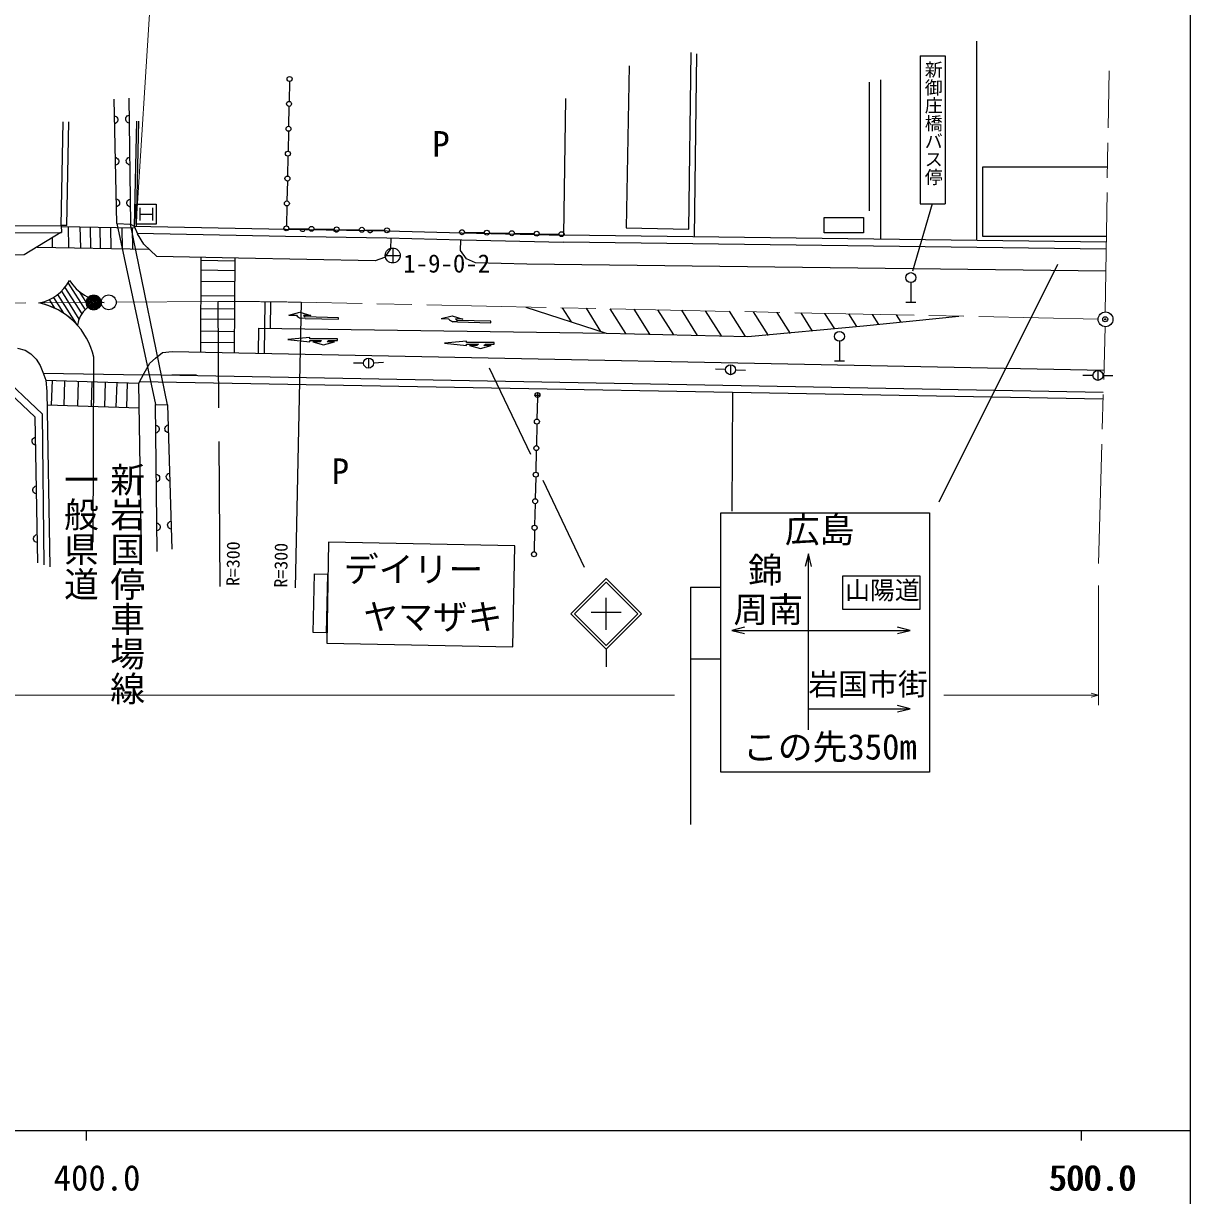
# Model space of a CAD drawing. Units: millimetres, scale not verified. Extents: x 40000 to 680000, y 20000 to 380000.
# Drawn here: x 461685 to 579000, y 198461 to 316258 of the extents above; entities that cross this region are included whole.
import ezdxf
from ezdxf.enums import TextEntityAlignment as Align

# ---------------------------------------------------------------- set-up
doc = ezdxf.new("R2010")
doc.units = ezdxf.units.MM
doc.header["$LTSCALE"] = 1000
doc.header["$PDMODE"] = 32
doc.header["$PDSIZE"] = 500
doc.linetypes.add('CHAIN', pattern=[18.5, 12, -1.5, 3.5, -1.5])
for name, color, linetype, lineweight in [('M-BGD', 7, 'Continuous', 25), ('M-BMK', 2, 'CHAIN', 13), ('M-BMK-SRVR', 3, 'Continuous', 25), ('M-STR-HTXT', 7, 'Continuous', 13), ('M-STR-STRC', 7, 'Continuous', 25), ('M-TTL-BAND', 7, 'Continuous', 25)]:
    doc.layers.add(name, color=color, linetype=linetype, lineweight=lineweight)
doc.layers.add('M-OTRS', color=6, linetype='Continuous')
doc.styles.add('@ＭＳ ゴシック', font='')
doc.styles.add('ＭＳ ゴシック', font='')
doc.styles.get('@ＭＳ ゴシック').set_extended_font_data('@MS Gothic')
doc.styles.get('ＭＳ ゴシック').set_extended_font_data('MS Gothic')

# ---------------------------------------------------------------- blocks, each defined once
blk = doc.blocks.new('BUHIN1')
at = {"color": 6, "linetype": 'Continuous', "lineweight": 25}
for radius in [50, 43.8, 37.5, 31.2, 25, 18.8, 12.5, 6.2]:
    blk.add_circle((0, 0), radius, dxfattribs=at)

msp = doc.modelspace()

# ---------------------------------------------------------------- linework, layer by layer
at = {"layer": 'M-BGD'}
for p, q in [((528579, 295573), (528802, 313347)), ((557493, 314489), (557488, 294455)), ((529323, 313198), (529098, 294822)), ((551818, 313014), (551818, 298123)), ((551818, 313014), (554321, 313014)), ((554321, 313014), (554321, 298123)), ((522555, 312008), (522258, 295721)), ((488431, 310428), (488388, 308425)), ((546722, 297432), (546725, 310372)), ((547841, 310595), (547836, 294580)), ((471061, 296146), (470792, 308659)), ((472272, 308748), (472451, 296101)), ((515997, 294992), (516220, 308727)), ((488377, 307926), (488333, 305923)), ((465494, 295952), (465688, 306374)), ((466054, 295942), (466248, 306363)), ((470828, 306973), (470920, 306943)), ((470920, 306943), (470999, 306897)), ((470999, 306897), (471089, 306823)), ((471100, 306335), (471013, 306255)), ((471089, 306823), (471139, 306736)), ((471146, 306424), (471100, 306335)), ((471139, 306736), (471169, 306642)), ((471172, 306518), (471146, 306424)), ((471169, 306642), (471172, 306518)), ((471967, 306698), (471993, 306792)), ((471968, 306574), (471967, 306698)), ((471998, 306480), (471968, 306574)), ((471993, 306792), (472040, 306881)), ((472047, 306393), (471998, 306480)), ((472040, 306881), (472127, 306960)), ((472136, 306318), (472047, 306393)), ((472127, 306960), (472204, 307009)), ((472215, 306271), (472136, 306318)), ((472204, 307009), (472296, 307040)), ((472307, 306241), (472215, 306271)), ((473041, 306444), (472800, 295870)), ((473241, 306440), (473000, 295865)), ((470936, 306205), (470845, 306173)), ((471013, 306255), (470936, 306205)), ((488322, 305424), (488278, 303421)), ((470917, 302802), (471010, 302772)), ((471010, 302772), (471089, 302726)), ((472100, 302665), (472187, 302744)), ((472187, 302744), (472264, 302793)), ((472264, 302793), (472356, 302825)), ((488267, 302921), (488223, 300919)), ((471026, 302034), (470935, 302002)), ((471103, 302084), (471026, 302034)), ((471089, 302726), (471179, 302652)), ((471189, 302164), (471103, 302084)), ((471179, 302652), (471229, 302565)), ((471235, 302253), (471189, 302164)), ((471229, 302565), (471259, 302471)), ((471261, 302347), (471235, 302253)), ((471259, 302471), (471261, 302347)), ((472026, 302482), (472053, 302576)), ((472028, 302358), (472026, 302482)), ((472057, 302264), (472028, 302358)), ((472053, 302576), (472100, 302665)), ((472107, 302177), (472057, 302264)), ((472196, 302102), (472107, 302177)), ((472274, 302055), (472196, 302102)), ((472367, 302025), (472274, 302055)), ((558125, 294842), (558125, 301835)), ((558125, 301835), (570645, 301835)), ((488212, 300419), (488168, 298417)), ((471007, 298631), (471100, 298601)), ((471100, 298601), (471179, 298555)), ((471179, 298555), (471268, 298481)), ((471268, 298481), (471318, 298394)), ((471325, 298082), (471279, 297993)), ((471318, 298394), (471348, 298300)), ((471351, 298177), (471325, 298082)), ((471348, 298300), (471351, 298177)), ((472086, 298266), (472113, 298361)), ((472088, 298142), (472086, 298266)), ((472117, 298049), (472088, 298142)), ((472113, 298361), (472160, 298449)), ((472167, 297961), (472117, 298049)), ((472160, 298449), (472246, 298528)), ((472246, 298528), (472324, 298578)), ((472324, 298578), (472415, 298609)), ((473023, 296090), (473023, 298090)), ((473023, 298090), (475023, 298090)), ((475023, 298090), (475023, 296090)), ((553025, 298123), (551056, 291351)), ((551818, 298123), (554321, 298123)), ((471116, 297863), (471024, 297831)), ((471193, 297913), (471116, 297863)), ((471279, 297993), (471193, 297913)), ((472256, 297887), (472167, 297961)), ((472334, 297840), (472256, 297887)), ((472427, 297809), (472334, 297840)), ((473398, 297715), (473398, 296465)), ((473398, 297090), (474648, 297090)), ((474648, 297715), (474648, 296465)), ((488157, 297917), (488113, 295915)), ((454915, 295912), (465494, 295952)), ((454915, 295912), (465494, 295952)), ((466054, 295942), (465494, 295952)), ((465494, 295952), (465497, 295252)), ((465495, 295843), (472870, 295715)), ((466190, 295831), (466225, 293727)), ((467369, 295810), (467404, 293706)), ((468388, 295793), (468423, 293689)), ((469357, 295776), (469392, 293672)), ((470430, 295757), (470465, 293653)), ((471061, 296146), (472451, 296101)), ((471061, 296146), (474969, 277957)), ((471580, 295737), (471616, 293562)), ((472451, 296101), (472800, 295870)), ((476181, 277921), (472451, 296101)), ((472667, 293615), (472632, 295719)), ((472800, 295870), (488041, 295588)), ((472800, 295870), (473147, 295106)), ((475023, 296090), (473023, 296090)), ((522258, 295721), (528579, 295573)), ((542188, 295201), (542188, 296763)), ((542188, 296763), (546130, 296763)), ((546130, 296763), (546130, 295201)), ((454917, 295212), (465497, 295252)), ((465447, 295243), (461774, 292989)), ((464556, 294696), (464571, 293755)), ((473112, 295164), (488028, 294888)), ((473789, 294063), (473147, 295106)), ((488028, 294888), (498222, 294701)), ((488041, 295588), (498235, 295401)), ((488358, 295660), (490387, 295621)), ((489508, 295503), (489490, 295561)), ((489537, 295454), (489508, 295503)), ((489585, 295398), (489537, 295454)), ((489639, 295367), (489585, 295398)), ((489698, 295349), (489639, 295367)), ((489775, 295347), (489698, 295349)), ((489834, 295364), (489775, 295347)), ((489890, 295393), (489834, 295364)), ((489938, 295447), (489890, 295393)), ((489969, 295495), (489938, 295447)), ((489990, 295552), (489969, 295495)), ((490887, 295611), (492916, 295572)), ((492906, 295441), (492888, 295499)), ((492935, 295392), (492906, 295441)), ((492983, 295336), (492935, 295392)), ((493037, 295305), (492983, 295336)), ((493096, 295286), (493037, 295305)), ((493173, 295285), (493096, 295286)), ((493232, 295301), (493173, 295285)), ((493288, 295330), (493232, 295301)), ((493336, 295384), (493288, 295330)), ((493367, 295432), (493336, 295384)), ((493388, 295490), (493367, 295432)), ((493416, 295562), (495445, 295523)), ((495945, 295513), (497974, 295474)), ((496304, 295378), (496286, 295436)), ((496333, 295329), (496304, 295378)), ((496381, 295273), (496333, 295329)), ((496435, 295242), (496381, 295273)), ((496494, 295224), (496435, 295242)), ((496571, 295222), (496494, 295224)), ((496630, 295239), (496571, 295222)), ((496686, 295268), (496630, 295239)), ((496734, 295322), (496686, 295268)), ((496765, 295370), (496734, 295322)), ((496786, 295427), (496765, 295370)), ((498222, 294701), (505753, 294508)), ((498235, 295401), (505766, 295208)), ((498606, 294672), (498596, 293600)), ((505753, 294508), (515984, 294292)), ((505766, 295208), (515997, 294992)), ((506018, 295272), (508020, 295232)), ((508520, 295222), (510522, 295183)), ((511022, 295173), (513024, 295133)), ((513523, 295123), (515525, 295083)), ((570525, 294286), (515997, 294992)), ((546130, 295201), (542188, 295201)), ((570534, 294842), (558125, 294842)), ((463065, 293781), (474293, 293587)), ((475083, 292841), (473789, 294063)), ((498596, 293600), (497991, 292751)), ((505613, 293434), (505655, 294470)), ((506214, 292585), (505613, 293434)), ((570513, 293586), (515984, 294292)), ((461774, 292989), (320771, 292397)), ((483310, 292680), (475083, 292841)), ((479523, 292754), (479476, 283240)), ((479522, 292456), (482923, 292407)), ((482924, 292688), (482877, 283171)), ((497036, 292397), (483310, 292680)), ((497991, 292751), (497036, 292397)), ((507112, 292205), (506214, 292585)), ((512268, 292074), (507112, 292205)), ((479517, 291485), (482918, 291436)), ((570476, 291353), (512268, 292074)), ((466171, 290163), (467875, 287464)), ((479511, 290367), (482913, 290318)), ((550883, 290211), (550883, 288238)), ((464709, 288731), (465718, 287134)), ((465123, 289013), (466982, 286069)), ((465506, 289343), (467269, 286552)), ((465856, 289724), (467538, 287061)), ((467288, 289330), (468266, 287782)), ((468288, 288683), (468708, 288018)), ((479504, 288915), (482905, 288866)), ((464265, 288499), (464800, 287651)), ((469071, 288379), (469203, 288170)), ((469491, 288220), (469525, 288220)), ((479498, 287615), (482899, 287566)), ((481229, 288299), (481300, 277618)), ((485965, 288293), (485894, 283111)), ((486515, 288287), (486478, 285626)), ((489595, 288238), (488986, 259533)), ((512178, 287759), (520270, 285128)), ((515840, 287681), (516725, 286281)), ((518238, 287630), (519702, 285313)), ((520636, 287580), (522214, 285081)), ((523033, 287529), (524616, 285023)), ((525431, 287478), (527018, 284965)), ((527828, 287427), (529421, 284906)), ((550373, 288238), (551385, 288238)), ((479493, 286572), (482894, 286523)), ((488372, 286955), (489479, 287227)), ((488372, 286955), (489121, 286936)), ((489479, 287227), (490571, 286899)), ((490013, 286613), (489564, 286625)), ((490571, 286899), (489821, 286918)), ((490013, 286613), (493362, 286527)), ((493366, 286677), (490017, 286763)), ((493362, 286527), (493366, 286677)), ((493362, 286527), (493366, 286677)), ((503665, 286598), (504773, 286869)), ((503665, 286598), (504415, 286578)), ((504773, 286869), (505865, 286541)), ((505307, 286255), (504857, 286267)), ((505865, 286541), (505115, 286560)), ((505307, 286255), (508656, 286170)), ((508660, 286320), (505311, 286405)), ((508656, 286170), (508660, 286320)), ((508656, 286170), (508660, 286320)), ((530226, 287376), (531823, 284848)), ((532624, 287325), (534225, 284790)), ((535021, 287274), (536529, 284887)), ((537419, 287224), (538752, 285113)), ((539817, 287173), (540975, 285339)), ((542214, 287122), (543198, 285564)), ((544612, 287071), (545421, 285790)), ((546112, 285860), (555723, 286835)), ((547010, 287020), (547644, 286016)), ((549407, 286969), (549867, 286241)), ((479487, 285362), (482888, 285312)), ((485309, 285643), (485274, 283123)), ((485309, 285643), (520270, 285128)), ((520270, 285128), (534486, 284784)), ((534486, 284784), (546112, 285860)), ((479481, 284239), (482882, 284190)), ((490460, 284710), (488259, 284494)), ((488259, 284494), (490458, 284260)), ((490458, 284260), (490459, 284410)), ((490459, 284560), (490460, 284710)), ((493259, 284549), (490459, 284560)), ((490459, 284410), (491659, 284405)), ((491508, 284256), (490758, 284259)), ((490758, 284259), (491857, 283954)), ((491659, 284405), (491508, 284256)), ((491857, 283954), (492958, 284250)), ((492208, 284253), (492359, 284402)), ((492958, 284250), (492208, 284253)), ((492359, 284402), (493259, 284399)), ((493259, 284399), (493259, 284549)), ((506215, 284338), (504014, 284121)), ((504014, 284121), (506213, 283888)), ((506213, 283888), (506214, 284038)), ((506214, 284188), (506215, 284338)), ((509014, 284176), (506214, 284188)), ((506214, 284038), (507414, 284033)), ((507414, 284033), (507263, 283883)), ((507963, 283881), (508114, 284030)), ((508114, 284030), (509014, 284026)), ((509014, 284026), (509014, 284176)), ((543705, 284310), (543705, 282337)), ((461100, 283628), (461849, 283409)), ((461849, 283409), (462442, 283066)), ((462442, 283066), (462972, 282504)), ((474952, 282619), (475669, 283177)), ((475669, 283177), (476626, 283297)), ((476626, 283297), (570293, 281419)), ((507263, 283883), (506513, 283886)), ((506513, 283886), (507612, 283582)), ((507612, 283582), (508713, 283878)), ((508713, 283878), (507963, 283881)), ((462972, 282504), (463378, 281880)), ((463378, 281880), (463642, 281225)), ((468705, 264114), (468773, 282704)), ((473836, 281104), (474394, 282101)), ((474394, 282101), (474952, 282619)), ((495871, 282117), (494871, 282117)), ((496371, 282615), (496371, 281620)), ((496870, 282145), (497869, 282200)), ((532758, 281954), (532758, 280959)), ((543195, 282337), (544207, 282337)), ((458487, 280796), (462845, 276710)), ((463587, 276987), (458824, 281499)), ((463642, 281225), (463923, 280414)), ((463686, 281100), (473741, 280935)), ((463923, 280414), (473277, 280108)), ((463923, 280414), (464048, 279260)), ((464556, 280393), (464481, 277911)), ((473277, 280108), (473836, 281104)), ((570223, 279181), (473741, 280935)), ((476595, 280931), (479095, 280931)), ((532258, 281474), (531259, 281509)), ((533258, 281440), (534257, 281407)), ((569186, 280884), (568186, 280884)), ((569686, 281382), (569686, 280387)), ((570186, 280884), (571186, 280884)), ((464048, 279260), (464329, 261642)), ((465807, 280352), (465731, 277870)), ((467183, 280307), (467107, 277825)), ((468562, 280262), (468487, 277780)), ((469906, 280218), (469830, 277736)), ((471057, 280180), (470982, 277698)), ((472115, 280146), (472040, 277664)), ((473556, 263286), (473277, 280108)), ((570210, 278481), (473353, 280242)), ((513104, 278912), (513604, 278912)), ((513349, 278662), (513302, 276495)), ((513354, 279162), (513354, 278662)), ((532964, 279158), (532883, 267251)), ((463780, 261848), (463587, 276987)), ((464069, 277925), (473319, 277622)), ((475116, 263191), (474969, 277957)), ((474969, 277957), (476181, 277921)), ((476181, 277921), (476585, 263412)), ((462845, 276710), (463084, 262043)), ((474990, 275896), (475082, 275865)), ((475082, 275865), (475160, 275818)), ((475160, 275818), (475249, 275743)), ((475249, 275743), (475298, 275655)), ((475298, 275655), (475327, 275562)), ((475913, 275555), (475938, 275650)), ((475938, 275650), (475984, 275739)), ((475984, 275739), (476070, 275820)), ((476070, 275820), (476146, 275870)), ((476146, 275870), (476237, 275902)), ((513291, 275995), (513244, 273828)), ((462576, 274417), (462623, 274505)), ((462623, 274505), (462710, 274585)), ((462710, 274585), (462787, 274634)), ((462787, 274634), (462878, 274666)), ((475089, 275127), (474997, 275096)), ((475167, 275176), (475089, 275127)), ((475254, 275255), (475167, 275176)), ((475301, 275343), (475254, 275255)), ((475328, 275438), (475301, 275343)), ((475327, 275562), (475328, 275438)), ((475916, 275431), (475913, 275555)), ((475947, 275338), (475916, 275431)), ((475997, 275251), (475947, 275338)), ((476087, 275178), (475997, 275251)), ((476167, 275132), (476087, 275178)), ((476260, 275103), (476167, 275132)), ((462550, 274322), (462576, 274417)), ((462552, 274198), (462550, 274322)), ((462581, 274105), (462552, 274198)), ((462631, 274018), (462581, 274105)), ((462720, 273943), (462631, 274018)), ((462799, 273896), (462720, 273943)), ((462891, 273866), (462799, 273896)), ((481323, 274228), (481420, 259671)), ((513233, 273328), (513186, 271161)), ((475038, 270974), (475131, 270943)), ((475131, 270943), (475209, 270896)), ((476118, 270903), (476204, 270983)), ((476204, 270983), (476281, 271033)), ((476281, 271033), (476372, 271066)), ((462866, 269745), (462958, 269777)), ((475138, 270205), (475046, 270174)), ((475216, 270254), (475138, 270205)), ((475209, 270896), (475298, 270821)), ((475303, 270333), (475216, 270254)), ((475298, 270821), (475347, 270733)), ((475350, 270421), (475303, 270333)), ((475347, 270733), (475376, 270640)), ((475377, 270516), (475350, 270421)), ((475376, 270640), (475377, 270516)), ((476048, 270719), (476073, 270814)), ((476051, 270595), (476048, 270719)), ((476082, 270502), (476051, 270595)), ((476073, 270814), (476118, 270903)), ((476132, 270415), (476082, 270502)), ((476222, 270342), (476132, 270415)), ((476301, 270296), (476222, 270342)), ((476394, 270266), (476301, 270296)), ((513175, 270661), (513128, 268494)), ((462629, 269433), (462656, 269528)), ((462631, 269309), (462629, 269433)), ((462661, 269216), (462631, 269309)), ((462656, 269528), (462702, 269616)), ((462710, 269128), (462661, 269216)), ((462702, 269616), (462789, 269696)), ((462800, 269054), (462710, 269128)), ((462789, 269696), (462866, 269745)), ((462878, 269007), (462800, 269054)), ((462971, 268977), (462878, 269007)), ((513117, 267994), (513070, 265827)), ((476416, 266197), (476507, 266230)), ((475087, 266052), (475180, 266021)), ((475187, 265283), (475095, 265252)), ((475180, 266021), (475258, 265974)), ((475265, 265332), (475187, 265283)), ((475258, 265974), (475347, 265899)), ((475352, 265411), (475265, 265332)), ((475347, 265899), (475396, 265811)), ((475399, 265499), (475352, 265411)), ((475396, 265811), (475425, 265718)), ((475426, 265594), (475399, 265499)), ((475425, 265718), (475426, 265594)), ((476182, 265883), (476208, 265977)), ((476186, 265759), (476182, 265883)), ((476216, 265665), (476186, 265759)), ((476208, 265977), (476253, 266067)), ((476267, 265579), (476216, 265665)), ((476253, 266067), (476339, 266147)), ((476357, 265505), (476267, 265579)), ((476339, 266147), (476416, 266197)), ((476436, 265459), (476357, 265505)), ((476529, 265430), (476436, 265459)), ((513059, 265328), (513012, 263160)), ((462709, 264544), (462735, 264639)), ((462711, 264420), (462709, 264544)), ((462740, 264327), (462711, 264420)), ((462735, 264639), (462782, 264727)), ((462790, 264239), (462740, 264327)), ((462782, 264727), (462869, 264807)), ((462879, 264165), (462790, 264239)), ((462869, 264807), (462946, 264856)), ((462958, 264118), (462879, 264165)), ((462946, 264856), (463037, 264887)), ((463050, 264088), (462958, 264118)), ((492356, 264121), (492165, 253964)), ((511067, 263768), (492356, 264121)), ((510875, 253611), (511067, 263768)), ((490794, 255060), (490933, 260952)), ((490933, 260952), (492237, 260921)), ((492237, 260921), (492098, 255029)), ((492098, 255029), (490794, 255060)), ((492165, 253964), (510875, 253611))]:
    msp.add_line(p, q, dxfattribs=at)
for centre, radius in [((488437, 310678), 249), ((488382, 308176), 249), ((488327, 305673), 249), ((488272, 303171), 249), ((488217, 300669), 249), ((488163, 298167), 249), ((488108, 295665), 249), ((490637, 295616), 249), ((493166, 295567), 249), ((495695, 295518), 249), ((498224, 295469), 249), ((505768, 295277), 249), ((508270, 295227), 249), ((510771, 295178), 249), ((513273, 295128), 249), ((515775, 295078), 249), ((550883, 290713), 502), ((543704, 284812), 502), ((496371, 282117), 498), ((532758, 281457), 498), ((569687, 280884), 498), ((513354, 278912), 249), ((513296, 276245), 249), ((513238, 273578), 249), ((513180, 270911), 249), ((513122, 268244), 249), ((513064, 265577), 249), ((513007, 262911), 249)]:
    msp.add_circle(centre, radius, dxfattribs=at)
for centre, radius, start, end in [((462456, 292494), 4386, 280.26184, 331.72124), ((470467, 293145), 4965, 213.32945, 262.43994), ((461723, 281111), 7228, 12.73376, 77.9061), ((461723, 281111), 7228, 41.85751, 77.9061), ((469732, 285574), 2650, 88.22626, 172.18777), ((489897, 287567), 1000, 219.15271, 250.53076), ((490220, 287220), 500, 217.18433, 246.1394), ((505190, 287210), 1000, 219.15271, 250.53076), ((505513, 286863), 500, 217.18433, 246.1394)]:
    msp.add_arc(centre, radius, start, end, dxfattribs=at)
at = {"layer": 'M-BMK'}
for p, q in [((570407, 287259), (570814, 311504)), ((370913, 287561), (467999, 288210)), ((471018, 288230), (481229, 288299)), ((569701, 286539), (489595, 288238)), ((569749, 261979), (570414, 285756))]:
    msp.add_line(p, q, dxfattribs=at)
msp.add_arc((483234, -11695), 300000, 88.78503, 90.3829, dxfattribs=at)
at = {"layer": 'M-BMK-SRVR'}
for p, q in [((498802, 293688), (498802, 292188)), ((498052, 292938), (499552, 292938))]:
    msp.add_line(p, q, dxfattribs=at)
for centre, radius in [((498802, 292938), 750), ((468744, 288215), 750), ((468744, 288215), 656), ((468744, 288215), 562), ((468744, 288215), 469), ((470266, 288225), 746), ((468744, 288215), 375), ((468744, 288215), 281), ((468744, 288211), 188), ((468744, 288215), 93.8), ((570451, 286523), 746), ((570422, 286521), 50)]:
    msp.add_circle(centre, radius, dxfattribs=at)
at = {"layer": 'M-OTRS'}
msp.add_point((570420, 286525), dxfattribs=at)
at = {"layer": 'M-STR-HTXT'}
for p, q in [((473005, 296087), (474560, 320676)), ((569749, 247749), (569749, 259768)), ((344839, 248749), (527123, 248749)), ((554193, 248749), (569749, 248749)), ((568999, 248965), (569749, 248749)), ((569749, 248749), (568999, 248535)), ((549817, 247417), (550039, 247386))]:
    msp.add_line(p, q, dxfattribs=at)
at = {"layer": 'M-STR-STRC'}
for p, q in [((565637, 292030), (553695, 268145)), ((508507, 281651), (512647, 272964)), ((513883, 270370), (518060, 261607)), ((531776, 240996), (531776, 267068)), ((531776, 267068), (552752, 267068)), ((552752, 267068), (552752, 240996)), ((540585, 262946), (540272, 261696)), ((540897, 261696), (540585, 262946)), ((540585, 245277), (540585, 262946)), ((516723, 256925), (520259, 260460)), ((520259, 260460), (523795, 256925)), ((544053, 257369), (544053, 260743)), ((544053, 260743), (551786, 260743)), ((551786, 260743), (551786, 257369)), ((517077, 256925), (520259, 260107)), ((523441, 256925), (520259, 260107)), ((528745, 259620), (528745, 235762)), ((528745, 259620), (531776, 259620)), ((520259, 255315), (520259, 258541)), ((520259, 253389), (516723, 256925)), ((520259, 253743), (517077, 256925)), ((518759, 257087), (520259, 257087)), ((520259, 257087), (521759, 257087)), ((523795, 256925), (520259, 253389)), ((520259, 253743), (523441, 256925)), ((551786, 257369), (544053, 257369)), ((534149, 255572), (532899, 255260)), ((532899, 255260), (534149, 254947)), ((532899, 255260), (550802, 255260)), ((550802, 255260), (549552, 255572)), ((549552, 254947), (550802, 255260)), ((520259, 253389), (520259, 251602)), ((531776, 252355), (528745, 252355)), ((540585, 247386), (550802, 247386)), ((550802, 247386), (549552, 247699)), ((549552, 247074), (550802, 247386)), ((552752, 240996), (531776, 240996))]:
    msp.add_line(p, q, dxfattribs=at)
at = {"layer": 'M-TTL-BAND'}
for p, q in [((579000, 20000), (579000, 370000)), ((40000, 205000), (579000, 205000)), ((468000, 205000), (468000, 204000)), ((568000, 205000), (568000, 204000))]:
    msp.add_line(p, q, dxfattribs=at)

# ---------------------------------------------------------------- block references
at = {"layer": 'M-OTRS', "rotation": 72.43013}
msp.add_blockref('BUHIN1', (570422, 286521), dxfattribs=at)

# ---------------------------------------------------------------- texts
at = {"layer": 'M-BGD'}
for s, height, rotation, style, p in [('新御庄橋バス停', 1320, 270, '@ＭＳ ゴシック', (552107, 312533)), ('新岩国停車場線', 2566, 270, '@ＭＳ ゴシック', (470062, 272180)), ('一般県道', 2566, 270, '@ＭＳ ゴシック', (465414, 272180)), ('R=300', 1320, 89.5, 'ＭＳ ゴシック', (483792, 259709)), ('R=300', 1320, 89.5, 'ＭＳ ゴシック', (488600, 259554))]:
    msp.add_text(s, height=height, rotation=rotation, dxfattribs=dict(at, style=style)).set_placement(p, align=Align.BOTTOM_LEFT)
at = {"layer": 'M-BGD', "style": 'ＭＳ ゴシック'}
for s, p in [('P', (502782, 302102)), ('P', (492671, 269208)), ('デイリー', (493891, 259346)), ('ヤマザキ', (495837, 254580))]:
    msp.add_text(s, height=2566, dxfattribs=at).set_placement(p, align=Align.BOTTOM_LEFT)
at = {"layer": 'M-BMK-SRVR', "style": 'ＭＳ ゴシック'}
msp.add_text('1-9-0-2', height=1833, dxfattribs=at).set_placement((499865, 290672), align=Align.BOTTOM_LEFT)
at = {"layer": 'M-STR-STRC', "style": 'ＭＳ ゴシック'}
for s, p in [('広島', (538220, 263310)), ('周南', (533052, 255298)), ('この先350m', (534005, 241486))]:
    msp.add_text(s, height=2566, rotation=0.1, dxfattribs=at).set_placement(p, align=Align.BOTTOM_LEFT)
for s, height, p in [('錦', 2566, (534507, 259276)), ('山陽道', 1833, (544271, 257829)), ('岩国市街', 2199, (540585, 248095))]:
    msp.add_text(s, height=height, dxfattribs=at).set_placement(p, align=Align.BOTTOM_LEFT)
at = {"layer": 'M-TTL-BAND', "style": 'ＭＳ ゴシック'}
for s, p in [('400.0', (464719, 198195)), ('500.0', (564719, 198195)), ('500.0', (564875, 198195))]:
    msp.add_text(s, height=2566, dxfattribs=at).set_placement(p, align=Align.BOTTOM_LEFT)

doc.saveas('drawing.dxf')
